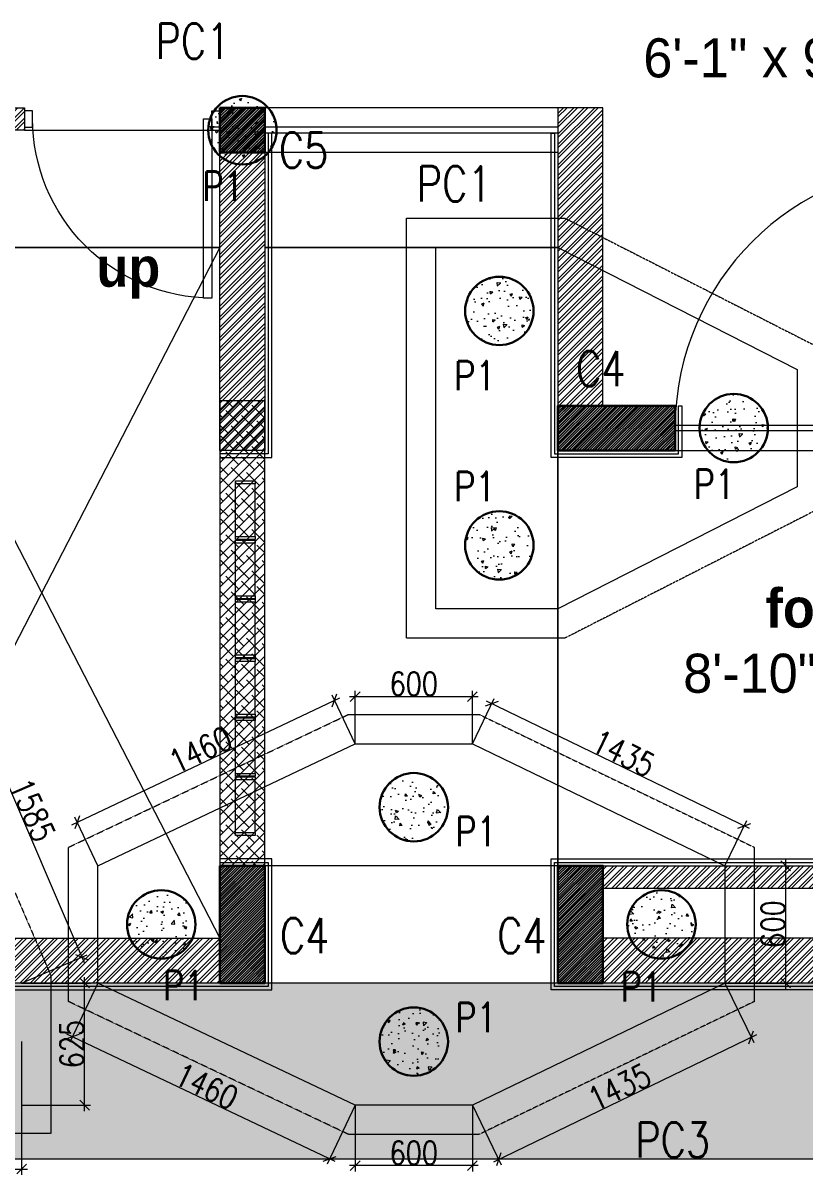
# Model space of a CAD drawing. Header units: metres. Extents: x 5205117 to 5948571, y 646915 to 1143748.
# Drawn here: x 5577326 to 5581328, y 673715 to 679611 of the extents above; entities that cross this region are included whole.
import ezdxf

# ---------------------------------------------------------------- set-up
doc = ezdxf.new("R2010")
doc.units = ezdxf.units.M
doc.header["$MEASUREMENT"] = 0
doc.header["$PDMODE"] = 35
doc.header["$PDSIZE"] = 10
doc.linetypes.add('DASHED', pattern=[0.75, 0.5, -0.25])
doc.linetypes.add('HIDDEN', pattern=[0.375, 0.25, -0.125])
doc.layers.get('0').update_dxf_attribs({"color": 1, "linetype": 'DASHED', "lineweight": 30})
doc.layers.add('A-GF', color=8, linetype='Continuous', lineweight=0, transparency=0.5)
for name, color, linetype, lineweight in [('dim start point', 10, 'Continuous', 0), ('H-Lintel level', 250, 'Continuous', 0), ('S-COLUMN & WALL', 5, 'Continuous', 30), ('S-COLUMN_H', 250, 'Continuous', 0), ('S-FOUND-EXCAVATION', 253, 'HIDDEN', 0), ('S-FOUND-FOOTING', 7, 'Continuous', 15), ('S-PILE', 96, 'Continuous', 30), ('S-TEXT', 7, 'Continuous', 0), ('S-TEXT COL.', 1, 'Continuous', 0), ('S-TEXT PILE', 7, 'Continuous', 0)]:
    doc.layers.add(name, color=color, linetype=linetype, lineweight=lineweight)
doc.styles.add('C-ROOM', font='arial.ttf')
doc.styles.add('CENTURY GOTHIC', font='GOTHIC.TTF')
doc.styles.add('SETU 1', font='romans.shx', dxfattribs={"width": 0.8})
doc.dimstyles.new('A-DIM 100', dxfattribs={"dimscale": 100, "dimtxt": 2.5, "dimasz": 1.5, "dimexe": 1, "dimexo": 1, "dimgap": 0.5, "dimtad": 1, "dimdec": 0, "dimrnd": 5, "dimzin": 3, "dimdsep": 46, "dimtxsty": 'C-ROOM', "dimblk1": 'ARCHTICK', "dimblk2": 'ARCHTICK', "dimsah": 1, "dimcen": 1.5, "dimdle": 1, "dimclrd": 256, "dimclre": 256, "dimclrt": 256, "dimadec": 0, "dimazin": 0, "dimtfac": 0.6, "dimtdec": 0, "dimtofl": 0, "dimtmove": 1, "dimatfit": 3, "dimfxl": 1, "dimtolj": 1, "dimtzin": 0, "dimlwd": -1, "dimlwe": -1, "dimarcsym": 0})
pattern_1 = [(45, (2317928.326714668, 858653.1978286222), (-6.629126073623847, 6.629126073623841), [])]

# ---------------------------------------------------------------- blocks, each defined once
blk = doc.blocks.new('jhdbdjh')
at = {"layer": 'A-GF', "ltscale": 10}
h = blk.add_hatch(dxfattribs=at)
h.set_pattern_fill('GRAVEL', color=256, scale=150)
h.set_pattern_definition([(228.012787504, (50188831.79934958, -9930336.283881264), (-1200.000000000009, -1350), [20.1804, -1997.863207061055]), (184.969740728, (50188818.29934958, -9930351.283881264), (1799.999999999996, 150.0000000000053), [34.6302, -3428.388714184499]), (132.510447078, (50188783.79934958, -9930354.283881264), (1500.000000000018, -1649.99999999998), [24.4182, -2417.404889414955]), (267.273689006, (50188725.29934958, -9930391.783881145), (150.0000000000036, 3000.000000000003), [31.53569999999998, -3122.033706244348]), (292.833654178, (50188723.79934958, -9930423.283881264), (-749.9999999999982, 1800.000000000004), [30.92324999999998, -3061.405969213243]), (357.273689006, (50188735.79934958, -9930451.783881264), (-3000.000000000003, 150.0000000000038), [31.53569999999998, -3122.033706244348]), (37.6942404667, (50188767.29934958, -9930453.283881264), (-1950, -1499.999999999996), [41.70434999999999, -4128.727282337401]), (72.2553283749, (50188800.29934958, -9930427.783881264), (1050.000000000004, 3300), [39.37319999999996, -3897.948224522007]), (121.429565615, (50188812.29934958, -9930390.283881264), (-1200.000000000003, 1949.999999999998), [31.6425, -3132.61096645935]), (175.236358309, (50188795.79934958, -9930363.283881264), (1649.999999999997, -150.0000000000057), [36.12479999999999, -1770.114386818845]), (222.397437798, (50188759.79934958, -9930360.283881264), (-1799.999999999994, -1649.999999999996), [46.71720000000001, -4625.006250719235]), (138.814074834, (50188873.79934958, -9930393.283881264), (-1050.000000000005, 899.9999999999999), [15.94514999999999, -1578.576721910204]), (171.46923439, (50188861.79934958, -9930382.783881264), (1950, -299.9999999999993), [30.33555, -3003.22671242355]), (225, (50188831.79934958, -9930378.283881264), (-1.665334536937735e-14, -149.9999999999899), [21.21315, -190.918884355965]), (203.198590514, (50188821.29934958, -9930360.283881264), (749.9999999999983, 299.9999999999962), [11.4237, -1130.942265879585]), (291.801409486, (50188810.79934958, -9930364.783881264), (-149.9999999999526, 450.0000000000154), [16.15544999999999, -791.6192710701749]), (30.96375653209999, (50188816.79934958, -9930379.783881264), (450.000000000008, 299.9999999999969), [26.23935, -848.403434226795]), (161.565051177, (50188839.29934958, -9930366.283881264), (300.0000000000017, -149.9999999999965), [18.97364999999999, -455.3679990252597]), (16.389540334, (50188723.79934958, -9930364.783881264), (1499.999999999995, 450.0000000000065), [26.57999999999999, -2631.42677200041]), (70.3461759419, (50188749.29934958, -9930357.283881264), (-600.000000000183, -1650.00000000051), [22.29915, -2207.61116209785]), (293.198590514, (50188839.29934958, -9930336.283881264), (-299.9999999999956, 749.9999999999986), [22.84725, -1119.518715879585]), (343.610459666, (50188848.29934862, -9930357.283881264), (-1499.999999999995, 450.0000000000065), [26.57999999999998, -2631.426772000348]), (339.44395478, (50188723.79934958, -9930457.783881264), (-750.0000000000055, 300.0000000000036), [25.63199999999998, -1255.968561797624]), (294.775140569, (50188747.79934958, -9930466.783881264), (-750.0000000000008, 1650), [21.4767, -2126.1964594914]), (66.8014094864, (50188840.79934958, -9930486.283881145), (299.9999999999972, 749.9999999999955), [22.84725, -1119.518715879585]), (17.3540246363, (50188849.79934958, -9930465.283881264), (-1949.999999999996, -599.9999999999944), [25.14465, -2489.313542136]), (69.44395478040002, (50188767.29934958, -9930486.283881145), (-300.000000000001, -749.9999999999932), [12.81599999999999, -1268.784561797624]), (101.309932474, (50188831.79934958, -9930486.283881145), (-149.9999999999945, 600.0000000000018), [7.6485, -757.20442703892]), (165.963756532, (50188830.29934958, -9930478.783881264), (449.9999999999938, -150.0000000000002), [30.92325, -587.542593842655]), (186.009005957, (50188800.29934958, -9930471.283881264), (1500.000000000007, 149.9999999999975), [28.6575, -2837.08847618142]), (303.690067526, (50188816.79934958, -9930393.283881264), (-149.9999999999981, 299.9999999999979), [21.63329999999998, -519.1993913195996]), (353.157226587, (50188828.79934958, -9930411.283881264), (2550.000000000002, -300.0000000000079), [37.7691, -3739.134393604245]), (60.9453959009, (50188866.29934958, -9930415.783881264), (-599.9999999999964, -1049.999999999997), [15.4434, -1528.90112114805]), (90, (50188873.79934958, -9930402.283881264), (-150, 150), [9, -141]), (120.256437164, (50188797.29934862, -9930466.783881264), (600.0000000000014, -1050.000000000001), [20.8386, -2063.02799841747]), (48.01278750420001, (50188786.79934958, -9930448.783881264), (1200, 1349.999999999996), [40.3608, -1977.682807061055]), (0, (50188813.79934862, -9930418.783881145), (150, 150), [39, -111]), (325.3048464690001, (50188852.79934958, -9930418.783881145), (1500.000000000021, -1049.999999999974), [23.71709999999998, -2347.991145126298]), (254.054604099, (50188872.29934958, -9930432.283881145), (-150.0000000000057, -600.0000000000007), [21.8403, -1070.176183392075]), (207.645975364, (50188866.29934958, -9930453.283881264), (-2849.999999999993, -1500.000000000007), [35.55975000000001, -3520.42112733891]), (175.42607874, (50188834.79934958, -9930469.783881264), (-1949.999999999993, 150.0000000000002), [37.61985, -3724.361011195335])])
h.paths.add_polyline_path([(5595513.778450754, 674697.8260537821), (5583373.789110925, 674697.8260537821), (5582773.789110925, 674697.8260537821), (5580063.789110925, 674697.8260537821), (5578563.789110925, 674697.8260537821), (5576278.789110925, 674697.8260537821), (5567278.789110925, 674697.8260537821), (5565998.789110925, 674697.8260537821), (5562473.789110925, 674697.8260537821), (5560543.789111879, 674697.8260537821), (5560543.789111879, 674812.8260537821), (5559543.789111879, 674812.8260537821), (5559543.789111879, 674697.8260537821), (5558943.789110925, 674697.8260537821), (5556848.789110925, 674697.8260537821), (5556478.789110925, 674697.8260537821), (5556478.789110925, 673797.8260524708), (5595253.236028459, 673797.8260524708, 0.04922558443214766)])
blk.add_lwpolyline([(5556478.789110925, 674698.6243248421), (5556478.789110925, 673797.8260524708), (5595253.236028459, 673797.8260524708)], dxfattribs=at)
at = {"layer": 'A-GF', "ltscale": 10, "char_height": 200, "width": 5030.203356218762, "attachment_point": 5, "style": 'CENTURY GOTHIC'}
for s, insert in [('{\\fCentury Gothic|b1|i0|c0|p34;vestibule \\P}6\'-1" x 9\'-10"{\\fCentury Gothic|b1|i0|c0|p34; }', (5581248.931639459, 679598.2052400548)), ('{\\fCentury Gothic|b1|i0|c0|p34;up}', (5577865.552384164, 678331.3546649653)), ('{\\fCentury Gothic|b1|i0|c0|p34;foyer \\P}8\'-10" x 7\'-0"', (5581452.863488939, 676448.6873047787))]:
    blk.add_mtext(s, dxfattribs=dict(at, insert=insert))
blk = doc.blocks.new('A$C0CD20493')
at = {"layer": 'H-Lintel level', "ltscale": 5}
h = blk.add_hatch(dxfattribs=at)
h.set_pattern_fill('ANSI38', color=256, scale=300)
h.set_pattern_definition([(45, (-630302.8436749331, -260962.5935521825), (-26.51650429449553, 26.51650429449553), []), (135, (-630302.8436749331, -260962.5935521825), (-79.54951288348659, 26.51650429449554), [93.75, -56.25])])
h.paths.add_polyline_path([(-6180.000000000466, 3005.000001255947), (-6410.000000000349, 3005.000001255947), (-6410.000000000058, 625.000001256296), (-6180.000000000175, 625.000001256296)])
blk.add_lwpolyline([(-6180.000000000466, 3005.000001255947), (-6410.000000000349, 3005.000001255947), (-6410.000000000058, 625.000001256296), (-6180.000000000175, 625.000001256296)], close=True, dxfattribs=at)
blk = doc.blocks.new('GDFHT')
at = {"layer": 'A-GF', "ltscale": 5}
h = blk.add_hatch(dxfattribs=at)
h.set_pattern_fill('ANSI32', color=256, scale=100)
h.set_pattern_definition([(45, (2320835.068037652, 508085.1930106306), (-26.51650429449554, 26.51650429449554), []), (45, (2320852.745707152, 508085.1930106306), (-26.51650429449554, 26.51650429449554), [])])
h.paths.add_polyline_path([(2616193.506646551, 707362.9062811908), (2616193.506646551, 707477.906281191), (2612618.506646547, 707477.906281191), (2612618.506646547, 707962.9062811898), (2611163.506646551, 707962.9062811908), (2611163.506646551, 707362.9062811902), (2612388.506646547, 707362.90628119), (2612388.506646546, 705977.9062811899), (2606393.506646547, 705977.9062811899), (2606393.506646547, 701382.906281191), (2606993.506646547, 701382.906281191), (2606993.506646547, 702212.9062811909), (2606623.506646547, 702212.9062811909), (2606623.506646547, 704247.90628119), (2608773.506646547, 704247.90628119), (2608773.506646547, 704947.9062811893), (2608658.506646547, 704947.9062811893), (2608658.506646547, 704362.90628119), (2606623.506646547, 704362.90628119), (2606623.506646547, 705747.9062811899), (2613548.506646547, 705747.9062811891), (2613548.506646547, 705862.90628119), (2612618.506646547, 705862.90628119), (2612618.506646547, 707362.9062811901), (2614878.506646551, 707362.9062811907), (2614878.506646551, 705862.9062811907), (2614448.506646547, 705862.90628119), (2614448.506646547, 705747.90628119), (2616193.506646551, 705747.9062811907), (2616193.506646551, 705862.9062811907), (2614993.506646551, 705862.9062811907), (2614993.506646551, 707362.9062811907), (2616193.506646551, 707362.9062811907)])
h.paths.add_polyline_path([(2606623.506646547, 701497.906281191), (2606878.506646547, 701497.906281191), (2606878.506646547, 701982.9062811909), (2606623.506646547, 701982.9062811909)], flags=16)
h.paths.add_polyline_path([(2632918.506646551, 705862.9062811908), (2632918.506646551, 704107.9062811905), (2632318.506646551, 704107.9062811905), (2632318.506646551, 704337.9062811905), (2632688.506646551, 704337.9062811905), (2632688.506646551, 705632.9062811908), (2632318.506646551, 705632.9062811908), (2632318.506646551, 705862.9062811908), (2632917.246974783, 705862.9062811908)])
h.paths.add_polyline_path([(2628478.506646551, 707362.9062811908), (2634738.506646551, 707362.9062811908), (2634738.506646551, 707962.9062811908), (2633283.506646555, 707962.9062811908), (2633283.506646555, 707592.9062811907), (2628478.506646551, 707592.9062811908)], flags=17)
h.paths.add_polyline_path([(2634508.506646551, 707847.9062811908), (2633513.506646555, 707847.9062811908), (2633513.506646555, 707592.9062811907), (2634508.506646551, 707592.9062811907)], flags=16)
h.paths.add_polyline_path([(2617193.506646551, 702212.9062811909), (2616143.506646551, 702212.9062811919), (2616143.506646551, 701382.9062811917), (2617423.506646551, 701382.9062811909), (2617423.506646551, 705862.9062811908), (2617193.506646551, 705862.9062811908)])
h.paths.add_polyline_path([(2617193.506646551, 701982.9062811909), (2616258.506646551, 701982.9062811919), (2616258.506646551, 701497.9062811917), (2617193.506646551, 701497.9062811909)], flags=16)
h.paths.add_polyline_path([(2615303.506646547, 713182.9062811914), (2615303.506646547, 712607.9062811907), (2615418.506646547, 712607.9062811907), (2615418.506646547, 713182.9062811914), (2617193.506646551, 713182.9062811914), (2617193.506646551, 711357.9062811907), (2616418.506646551, 711357.9062811907), (2616418.506646551, 711242.9062811907), (2617193.506646551, 711242.9062811907), (2617193.506646551, 707362.9062811907), (2617423.506646551, 707362.9062811907), (2617423.506646551, 713412.9062811914), (2611163.506646551, 713412.9062811914), (2611163.506646551, 711242.9062811907), (2615418.506646551, 711242.9062811907), (2615418.506646551, 711757.9062811916), (2615303.506646551, 711757.9062811916), (2615303.506646551, 711357.9062811907), (2611393.506646551, 711357.9062811906), (2611393.506646551, 713182.9062811914), (2612388.506646547, 713182.9062811914), (2612388.506646547, 712607.9062811907), (2612618.506646547, 712607.9062811907), (2612618.506646547, 713182.9062811914)])
h.paths.add_polyline_path([(2611393.506646551, 707592.9062811912), (2611393.506646551, 707847.9062811905), (2612388.506646547, 707847.9062811898), (2612388.506646547, 707592.906281191)], flags=16)
h.paths.add_polyline_path([(2630208.506646551, 701382.9062811907), (2630208.506646551, 701982.9062811907), (2632918.506646551, 701982.9062811909), (2632918.506646551, 701382.9062811908)])
h.paths.add_polyline_path([(2632688.506646551, 701612.9062811909), (2630438.506646551, 701612.9062811907), (2630438.506646551, 701867.9062811907), (2632688.506646551, 701867.9062811907)], flags=16)
h.paths.add_polyline_path([(2626423.506646551, 701382.9062811907), (2626423.506646551, 705862.9062811907), (2627478.506646551, 705862.9062811907), (2627478.506646551, 705747.9062811907), (2626653.506646551, 705747.9062811907), (2626653.506646551, 701612.9062811907), (2628478.506646551, 701612.9062811907), (2628478.506646551, 701982.9062811907), (2628708.506646551, 701982.9062811907), (2628708.506646551, 701382.9062811907)])
h.paths.add_polyline_path([(2612618.506646547, 701382.906281191), (2610688.506646547, 701382.9062811912), (2610688.506646547, 702212.9062811912), (2610803.506646547, 702212.9062811912), (2610803.506646547, 701497.9062811909), (2612388.506646547, 701497.9062811909), (2612388.506646547, 704847.90628119), (2612618.506646546, 704847.90628119)], flags=16)
h.paths.add_polyline_path([(2630438.506646551, 705862.9062811906), (2630208.506646551, 705862.9062811906), (2630208.506646551, 704107.9062811905), (2630808.506646551, 704107.9062811905), (2630808.506646551, 704337.9062811905), (2630438.506646551, 704337.9062811905)])
h.paths.add_polyline_path([(2626423.506646551, 713412.9062811914), (2626423.506646551, 707362.9062811908), (2627253.506646551, 707362.9062811908), (2627253.506646551, 707592.9062811908), (2626653.506646551, 707592.9062811908), (2626653.506646551, 708592.9062811908), (2627253.506646551, 708592.9062811908), (2627253.506646551, 708707.9062811908), (2626653.506646551, 708707.9062811908), (2626653.506646551, 710532.9062811908), (2627253.506646551, 710532.9062811908), (2627253.506646551, 710762.9062811908), (2626653.506646551, 710762.9062811907), (2626653.506646551, 713182.9062811914), (2628478.506646551, 713182.9062811915), (2628478.506646551, 710762.9062811907), (2628153.506646551, 710762.9062811908), (2628153.506646551, 710532.9062811908), (2628478.506646551, 710532.9062811908), (2628478.506646551, 708707.9062811908), (2628153.506646551, 708707.9062811908), (2628153.506646551, 708592.9062811908), (2628708.506646551, 708592.9062811908), (2628708.506646551, 711242.9062811907), (2629483.506646551, 711242.9062811907), (2629483.506646551, 711357.9062811908), (2628708.506646551, 711357.9062811908), (2628708.506646551, 713182.9062811915), (2630483.506646555, 713182.9062811915), (2630483.506646555, 712607.9062811907), (2630598.506646555, 712607.9062811907), (2630598.506646555, 713182.9062811915), (2633283.506646555, 713182.9062811915), (2633283.506646555, 712607.9062811907), (2633513.506646556, 712607.9062811907), (2633513.506646556, 713182.9062811915), (2634508.506646551, 713182.9062811914), (2634508.506646551, 711357.9062811907), (2630598.506646555, 711357.9062811907), (2630598.506646555, 711757.9062811916), (2630483.506646551, 711757.9062811916), (2630483.506646551, 711242.9062811907), (2634738.506646551, 711242.9062811907), (2634738.506646551, 713412.9062811914)])
h.paths.add_polyline_path([(2628478.506646551, 705862.9062811907), (2628708.506646551, 705862.9062811907), (2628708.506646551, 704107.9062811905), (2628478.506646551, 704107.9062811905)], flags=17)
h = blk.add_hatch(dxfattribs=at)
h.set_pattern_fill('ANSI31', color=256, scale=74.99999999999955, angle=2.544443745170813e-14)
h.set_pattern_definition([(45, (2316198.326714668, 860178.1978286222), (-6.629126073623847, 6.629126073623841), [])])
h.paths.add_polyline_path([(2628478.506646551, 705862.9062811907), (2628478.506646551, 705632.9062811907), (2628708.506646551, 705632.9062811907), (2628708.506646551, 705862.9062811907)])
h = blk.add_hatch(dxfattribs=at)
h.set_pattern_fill('ANSI31', color=256, scale=74.99999999999955, angle=2.544443745170813e-14)
h.set_pattern_definition(pattern_1)
h.paths.add_polyline_path([(2630208.506646551, 704337.9062811907), (2630208.506646551, 704107.9062811907), (2630808.506646551, 704107.9062811907), (2630808.506646551, 704337.9062811907)])
h = blk.add_hatch(dxfattribs=at)
h.set_pattern_fill('ANSI31', color=256, scale=74.99999999999955, angle=2.544443745170813e-14)
h.set_pattern_definition([(45, (2317953.326714668, 858653.1978286222), (-6.629126073623847, 6.629126073623841), [])])
h.paths.add_polyline_path([(2628478.506646551, 701382.9062811909), (2628708.506646551, 701382.9062811909), (2628708.506646551, 701982.9062811909), (2628478.506646551, 701982.9062811909)])
h = blk.add_hatch(dxfattribs=at)
h.set_pattern_fill('ANSI31', color=256, scale=74.99999999999955, angle=2.544443745170813e-14)
h.set_pattern_definition(pattern_1)
h.paths.add_polyline_path([(2630208.506646551, 701382.906281191), (2630438.506646551, 701382.906281191), (2630438.506646551, 701982.9062811909), (2630208.506646551, 701982.9062811909)])
for p, q in [((2627478.506646551, 705847.0729478574), (2627478.506646551, 705763.7396145241)), ((2627520.173313218, 705847.0729478574), (2627478.506646551, 705847.0729478574)), ((2627520.173313218, 705763.7396145241), (2627520.173313218, 705847.0729478574)), ((2628436.839979884, 705763.7396145241), (2628436.839979884, 705847.0729478574)), ((2628436.839979884, 705847.0729478574), (2628478.506646551, 705847.0729478574)), ((2628478.506646551, 705847.0729478574), (2628478.506646551, 705763.7396145241)), ((2630208.506646551, 705862.9062811906), (2628708.506646551, 705862.9062811906)), ((2628395.173313218, 704888.7396145241), (2628395.173313218, 705805.4062811908)), ((2628395.173313218, 705805.4062811908), (2628436.839979884, 705805.4062811908)), ((2628436.839979884, 705805.4062811908), (2628436.839979884, 704888.7396145241)), ((2627478.506646551, 705763.7396145241), (2627520.173313218, 705763.7396145241)), ((2627478.506646551, 705747.9062811907), (2628478.506646551, 705747.9062811907)), ((2628478.506646551, 705763.7396145241), (2628436.839979884, 705763.7396145241)), ((2630208.506646551, 705762.9062811905), (2628708.506646551, 705762.9062811905)), ((2630208.506646551, 705732.9062811903), (2628708.506646551, 705732.9062811903)), ((2630208.506646551, 705632.9062811906), (2628708.506646551, 705632.9062811906)), ((2626653.506646551, 705147.9062811907), (2628478.506646551, 705147.9062811906)), ((2628478.506646551, 705147.9062811906), (2626653.506646551, 705147.9062811906)), ((2628478.506646551, 705147.9062811907), (2626653.506646551, 701612.9062811908)), ((2626653.506646551, 705147.9062811907), (2628478.506646551, 701612.9062811908)), ((2628708.506646551, 705147.9062811906), (2630208.506646551, 705147.9062811909)), ((2630208.506646551, 705147.9062811907), (2628708.506646551, 705147.9062811907)), ((2628436.839979884, 704888.7396145241), (2628395.173313218, 704888.7396145241)), ((2630208.506646551, 704107.9062811905), (2630208.506646551, 701982.9062811907)), ((2630208.506646551, 701982.9062811907), (2630208.506646551, 704107.9062811905)), ((2630808.506646551, 704107.9062811907), (2632318.506646551, 704107.9062811907)), ((2628558.506646551, 703667.9062811907), (2628558.506646551, 703937.9062811907)), ((2628658.506646551, 703667.9062811907), (2628658.506646551, 703937.9062811907)), ((2628558.506646551, 703364.9062811907), (2628558.506646551, 703634.9062811907)), ((2628658.506646551, 703364.9062811907), (2628658.506646551, 703634.9062811907)), ((2628558.506646551, 703061.9062811907), (2628558.506646551, 703331.9062811907)), ((2628658.506646551, 703061.9062811907), (2628658.506646551, 703331.9062811907)), ((2628558.506646551, 702758.9062811907), (2628558.506646551, 703028.9062811907)), ((2628658.506646551, 702758.9062811907), (2628658.506646551, 703028.9062811907)), ((2628558.506646551, 702455.9062811907), (2628558.506646551, 702725.9062811907)), ((2628658.506646551, 702455.9062811907), (2628658.506646551, 702725.9062811907)), ((2628558.506646551, 702152.9062811907), (2628558.506646551, 702422.9062811907)), ((2628658.506646551, 702152.9062811907), (2628658.506646551, 702422.9062811907)), ((2630208.506646551, 701982.9062811906), (2628708.506646551, 701982.9062811906)), ((2630208.506646551, 701382.9062811907), (2628708.506646551, 701382.9062811907))]:
    blk.add_line(p, q, dxfattribs=at)
for points in [[(2626423.506646551, 701382.9062811907), (2626423.506646551, 705862.9062811907), (2627478.506646551, 705862.9062811907), (2627478.506646551, 705747.9062811907), (2626653.506646551, 705747.9062811907), (2626653.506646551, 701612.9062811907), (2628478.506646551, 701612.9062811907), (2628478.506646551, 701982.9062811907), (2628708.506646551, 701982.9062811907), (2628708.506646551, 701382.9062811907)], [(2628478.506646551, 705862.9062811907), (2628708.506646551, 705862.9062811907), (2628708.506646551, 704107.9062811905), (2628478.506646551, 704107.9062811905)], [(2630438.506646551, 705862.9062811906), (2630208.506646551, 705862.9062811906), (2630208.506646551, 704107.9062811905), (2630808.506646551, 704107.9062811905), (2630808.506646551, 704337.9062811905), (2630438.506646551, 704337.9062811905)], [(2630808.506646551, 704237.4534873562), (2632318.506646551, 704237.4534873562), (2632318.506646551, 704208.3590750248), (2630808.506646551, 704208.3590750248)], [(2630173.506646551, 702017.9062811906), (2632953.506646551, 702017.9062811906), (2632953.506646551, 701347.9062811908), (2630173.506646551, 701347.9062811908)], [(2630191.506646551, 701999.9062811906), (2632935.506646551, 701999.9062811906), (2632935.506646551, 701365.9062811908), (2630191.506646551, 701365.9062811908)], [(2630208.506646551, 701382.9062811907), (2630208.506646551, 701982.9062811907), (2632918.506646551, 701982.9062811909), (2632918.506646551, 701382.9062811908)], [(2632688.506646551, 701612.9062811909), (2630438.506646551, 701612.9062811907), (2630438.506646551, 701867.9062811907), (2632688.506646551, 701867.9062811907)]]:
    blk.add_lwpolyline(points, close=True, dxfattribs=at)
at = {"layer": 'A-GF', "ltscale": 5, "flags": 128}
for points in [[(2628478.506646551, 705862.9062811907), (2628478.506646551, 705632.9062811907), (2628708.506646551, 705632.9062811907), (2628708.506646551, 705862.9062811907)], [(2628478.506646551, 704072.9062811905), (2628743.506646551, 704072.9062811905), (2628743.506646551, 705732.9062811903), (2628725.506646551, 705732.9062811903), (2628725.506646551, 704090.9062811905), (2628478.506646551, 704090.9062811905)], [(2630843.506646551, 704072.9062811905), (2630173.506646551, 704072.9062811905), (2630173.506646551, 705732.9062811903), (2630191.506646551, 705732.9062811903), (2630191.506646551, 704090.9062811905), (2630825.506646551, 704090.9062811905), (2630825.506646551, 704337.9062811906), (2630843.506646551, 704337.9062811906)], [(2630208.506646551, 704337.9062811907), (2630208.506646551, 704107.9062811907), (2630808.506646551, 704107.9062811907), (2630808.506646551, 704337.9062811907)], [(2628558.506646551, 703937.9062811907), (2628558.506646551, 703952.9062811907), (2628658.506646551, 703952.9062811907), (2628658.506646551, 703937.9062811907)], [(2628658.506646551, 703667.9062811907), (2628658.506646551, 703652.9062811907), (2628558.506646551, 703652.9062811907), (2628558.506646551, 703667.9062811907)], [(2628558.506646551, 703634.9062811907), (2628558.506646551, 703649.9062811907), (2628658.506646551, 703649.9062811907), (2628658.506646551, 703634.9062811907)], [(2628658.506646551, 703364.9062811907), (2628658.506646551, 703349.9062811907), (2628558.506646551, 703349.9062811907), (2628558.506646551, 703364.9062811907)], [(2628558.506646551, 703331.9062811907), (2628558.506646551, 703346.9062811907), (2628658.506646551, 703346.9062811907), (2628658.506646551, 703331.9062811907)], [(2628658.506646551, 703061.9062811907), (2628658.506646551, 703046.9062811907), (2628558.506646551, 703046.9062811907), (2628558.506646551, 703061.9062811907)], [(2628558.506646551, 703028.9062811907), (2628558.506646551, 703043.9062811907), (2628658.506646551, 703043.9062811907), (2628658.506646551, 703028.9062811907)], [(2628658.506646551, 702758.9062811907), (2628658.506646551, 702743.9062811907), (2628558.506646551, 702743.9062811907), (2628558.506646551, 702758.9062811907)], [(2628558.506646551, 702725.9062811907), (2628558.506646551, 702740.9062811907), (2628658.506646551, 702740.9062811907), (2628658.506646551, 702725.9062811907)], [(2628658.506646551, 702455.9062811907), (2628658.506646551, 702440.9062811907), (2628558.506646551, 702440.9062811907), (2628558.506646551, 702455.9062811907)], [(2628558.506646551, 702422.9062811907), (2628558.506646551, 702437.9062811907), (2628658.506646551, 702437.9062811907), (2628658.506646551, 702422.9062811907)], [(2628658.506646551, 702152.9062811907), (2628658.506646551, 702137.9062811907), (2628558.506646551, 702137.9062811907), (2628558.506646551, 702152.9062811907)], [(2628478.506646551, 701999.9062811908), (2628725.506646551, 701999.9062811908), (2628725.506646551, 701365.9062799345), (2626406.506646551, 701365.9062799345), (2626406.506646551, 702082.9062811907), (2626388.506646551, 702082.9062811907), (2626388.506646551, 701347.9062799345), (2628743.506646551, 701347.9062799345), (2628743.506646551, 702017.9062811908), (2628478.506646551, 702017.9062811908)], [(2628478.506646551, 701382.9062811909), (2628708.506646551, 701382.9062811909), (2628708.506646551, 701982.9062811909), (2628478.506646551, 701982.9062811909)], [(2630208.506646551, 701382.906281191), (2630438.506646551, 701382.906281191), (2630438.506646551, 701982.9062811909), (2630208.506646551, 701982.9062811909)]]:
    blk.add_lwpolyline(points, close=True, dxfattribs=at)
at = {"layer": 'A-GF', "ltscale": 5}
blk.add_arc((2632159.942099345, 704222.9062811905), 1351.513745499811, 90.6167230025868, 179.3832769974135, dxfattribs=at)
at = {"layer": 'A-GF', "ltscale": 5, "extrusion": (0, 0, -0.9999999999999998)}
blk.add_ellipse((2628436.839979884, 705805.4062811908), major_axis=(648.1812160876726, 648.1812160876726), ratio=0.9999999999999667, start_param=2.356194490192328, end_param=3.926990816987258, dxfattribs=at)
at = {"layer": 'A-GF', "ltscale": 5}
blk.add_blockref('A$C0CD20493', (2634888.506646551, 701357.9062799345), dxfattribs=at)
blk = doc.blocks.new('P2')
at = {"layer": 'S-PILE', "lineweight": 0}
h = blk.add_hatch(dxfattribs=at)
h.set_pattern_fill('AR-CONC', color=256, scale=20)
h.set_pattern_definition([(49.99999999999999, (0, 0), (143.4520365201507, -12.55042699651902), [15, -165]), (355, (0, 0), (-27.7502667226, 150.4384267400024), [12, -132]), (100.45144446, (11.9543362, -1.0458688), (115.7017693454224, 137.8879981937259), [12.7480384, -140.2284224]), (46.18420000000001, (0, 40), (213.4482661343145, -33.10385615861531), [22.5, -247.5]), (96.63563549, (17.787349, 37.2413386), (186.9323891348457, 194.8237201549101), [19.1220684, -210.342752]), (351.1841639899999, (0, 40), (186.9323890109546, 194.823720053998), [18, -198.0000002]), (21, (20, 30), (119.3814104236923, -80.52377813306776), [15, -165]), (326.0000000000001, (20, 30), (48.66306638431634, 145.0300090093706), [12, -132]), (71.45144474, (29.9484508, 23.2896852), (168.0444753459942, 64.50623056127077), [12.748038, -140.2284224]), (37.50000000000001, (0, 0), (2.431971063458134, 66.5787707662623), [0, -130.4, 0, -134, 0, -132.5]), (7.499999999999999, (0, 0), (52.61390748842972, 78.88234237647205), [0, -76.39999999999999, 0, -127.4, 0, -50.5]), (327.5, (-44.6, 0), (106.7644872344818, -4.510974346875951), [0, -50, 0, -156, 0, -207]), (317.5, (-64.6, 0), (116.6372338684772, 20.02099646646354), [0, -65, 0, -103.6, 0, -147])])
edge = h.paths.add_edge_path()
edge.add_arc((0, 0), 175, 0, 360)
at = {"layer": 'S-PILE'}
blk.add_circle((0, 0), 175, dxfattribs=at)
blk = doc.blocks.new('_Oblique')
at = {"color": 0, "linetype": 'ByBlock', "lineweight": -2}
blk.add_line((-0.5, -0.5), (0.5, 0.5), dxfattribs=at)
blk = doc.blocks.new('*D1068')
at = {"layer": 'Defpoints', "color": 0, "transparency": 16777216}
for p in [(5576693.789110923, 676152.8260690472), (5577627.668692054, 674830.3574852718), (5577318.78912422, 674697.6896907708)]:
    blk.add_point(p, dxfattribs=at)
at = {"layer": 'S-TEXT', "color": 9, "transparency": 16777216}
for p, q in [((5576693.789110923, 676152.8260690472), (5577030.233623519, 676297.3333660848)), ((5577318.78912422, 674697.6896907708), (5577655.233636815, 674842.1969878089))]:
    blk.add_line(p, q, dxfattribs=at)
at = {"layer": 'S-TEXT', "transparency": 16777216}
blk.add_line((5576990.829176221, 676313.0588083086), (5577639.508194591, 674802.7925405107), dxfattribs=at)
at = {"layer": 'S-TEXT', "transparency": 16777216, "xscale": 50, "yscale": 50, "zscale": 50}
for p, rotation in [((5577002.668678758, 676285.4938635477), 113.2441525215845), ((5577627.668692054, 674830.3574852718), 293.2441525215845)]:
    blk.add_blockref('_Oblique', p, dxfattribs=dict(at, rotation=rotation))
at = {"layer": 'S-TEXT', "color": 0, "lineweight": 0, "transparency": 16777216, "insert": (5577374.892732387, 675583.5779299065), "char_height": 120, "attachment_point": 5, "rotation": 293.2441525215845, "style": 'SETU 1'}
blk.add_mtext('\\A1;1585', dxfattribs=at)
blk = doc.blocks.new('*D1072')
at = {"layer": 'Defpoints', "color": 0, "transparency": 16777216}
for p in [(5577318.789124222, 674697.6896907713), (5577641.235579498, 674697.6896907713), (5577318.789124222, 674072.6896424762)]:
    blk.add_point(p, dxfattribs=at)
at = {"layer": 'S-TEXT', "transparency": 16777216}
blk.add_line((5577641.235579498, 674042.6896424762), (5577641.235579498, 674727.6896907713), dxfattribs=at)
at = {"layer": 'S-TEXT', "color": 9, "transparency": 16777216}
for p, q in [((5577318.789124222, 674697.6896907713), (5577671.235579498, 674697.6896907713)), ((5577318.789124222, 674072.6896424762), (5577671.235579498, 674072.6896424762))]:
    blk.add_line(p, q, dxfattribs=at)
at = {"layer": 'S-TEXT', "transparency": 16777216, "xscale": 50, "yscale": 50, "zscale": 50}
for p, rotation in [((5577641.235579498, 674697.6896907713), 90), ((5577641.235579498, 674072.6896424762), 270)]:
    blk.add_blockref('_Oblique', p, dxfattribs=dict(at, rotation=rotation))
at = {"layer": 'S-TEXT', "color": 0, "lineweight": 0, "transparency": 16777216, "insert": (5577576.235579497, 674385.189666622), "char_height": 120, "attachment_point": 5, "rotation": 90, "style": 'SETU 1'}
blk.add_mtext('\\A1;625', dxfattribs=at)
blk = doc.blocks.new('*D1044')
at = {"layer": 'Defpoints', "color": 0, "transparency": 16777216}
for p in [(5576993.789105777, 674397.8260690472), (5577318.789097628, 674397.8260690472), (5577318.789097628, 673745.4865059899)]:
    blk.add_point(p, dxfattribs=at)
at = {"layer": 'S-TEXT', "color": 9, "transparency": 16777216}
for p, q in [((5576993.789105777, 674397.8260690472), (5576993.789105777, 673715.4865059899)), ((5577318.789097628, 674397.8260690472), (5577318.789097628, 673715.4865059899))]:
    blk.add_line(p, q, dxfattribs=at)
at = {"layer": 'S-TEXT', "transparency": 16777216}
blk.add_line((5576963.789105777, 673745.4865059899), (5577348.789097628, 673745.4865059899), dxfattribs=at)
at = {"layer": 'S-TEXT', "transparency": 16777216, "xscale": 50, "yscale": 50, "zscale": 50, "rotation": 180}
blk.add_blockref('_Oblique', (5576993.789105777, 673745.4865059899), dxfattribs=at)
at = {"layer": 'S-TEXT', "transparency": 16777216, "xscale": 50, "yscale": 50, "zscale": 50}
blk.add_blockref('_Oblique', (5577318.789097628, 673745.4865059899), dxfattribs=at)
at = {"layer": 'S-TEXT', "color": 0, "lineweight": 0, "transparency": 16777216, "insert": (5577156.289101702, 673810.4865059899), "char_height": 120, "attachment_point": 5, "style": 'SETU 1'}
blk.add_mtext('\\A1;325', dxfattribs=at)
blk = doc.blocks.new('*D1077')
at = {"layer": 'Defpoints', "color": 0, "transparency": 16777216}
for p in [(5579626.289110925, 676163.9390837015), (5579026.289110925, 675922.8260537821), (5579626.289110925, 675922.8260537821)]:
    blk.add_point(p, dxfattribs=at)
at = {"layer": 'S-TEXT', "color": 9, "transparency": 16777216}
for p, q in [((5579026.289110925, 675922.8260537821), (5579026.289110925, 676193.9390837015)), ((5579626.289110925, 675922.8260537821), (5579626.289110925, 676193.9390837015))]:
    blk.add_line(p, q, dxfattribs=at)
at = {"layer": 'S-TEXT', "transparency": 16777216}
blk.add_line((5578996.289110925, 676163.9390837015), (5579656.289110925, 676163.9390837015), dxfattribs=at)
at = {"layer": 'S-TEXT', "transparency": 16777216, "xscale": 50, "yscale": 50, "zscale": 50, "rotation": 180}
blk.add_blockref('_Oblique', (5579026.289110925, 676163.9390837015), dxfattribs=at)
at = {"layer": 'S-TEXT', "transparency": 16777216, "xscale": 50, "yscale": 50, "zscale": 50}
blk.add_blockref('_Oblique', (5579626.289110925, 676163.9390837015), dxfattribs=at)
at = {"layer": 'S-TEXT', "color": 0, "lineweight": 0, "transparency": 16777216, "insert": (5579326.289110925, 676228.9390837015), "char_height": 120, "attachment_point": 5, "style": 'SETU 1'}
blk.add_mtext('\\A1;600', dxfattribs=at)
blk = doc.blocks.new('*D1078')
at = {"layer": 'Defpoints', "color": 0, "transparency": 16777216}
for p in [(5580918.789110927, 675297.8260537822), (5581229.663671991, 675297.8260537822), (5580918.789110927, 674697.8260537822)]:
    blk.add_point(p, dxfattribs=at)
at = {"layer": 'S-TEXT', "color": 9, "transparency": 16777216}
for p, q in [((5580918.789110927, 675297.8260537822), (5581259.663671991, 675297.8260537822)), ((5580918.789110927, 674697.8260537822), (5581259.663671991, 674697.8260537822))]:
    blk.add_line(p, q, dxfattribs=at)
at = {"layer": 'S-TEXT', "transparency": 16777216}
blk.add_line((5581229.663671991, 674667.8260537822), (5581229.663671991, 675327.8260537822), dxfattribs=at)
at = {"layer": 'S-TEXT', "transparency": 16777216, "xscale": 50, "yscale": 50, "zscale": 50}
for p, rotation in [((5581229.663671991, 675297.8260537822), 90), ((5581229.663671991, 674697.8260537822), 270)]:
    blk.add_blockref('_Oblique', p, dxfattribs=dict(at, rotation=rotation))
at = {"layer": 'S-TEXT', "color": 0, "lineweight": 0, "transparency": 16777216, "insert": (5581164.66367199, 674997.8260537805), "char_height": 120, "attachment_point": 5, "rotation": 90, "style": 'SETU 1'}
blk.add_mtext('\\A1;600', dxfattribs=at)
blk = doc.blocks.new('*D1079')
at = {"layer": 'Defpoints', "color": 0, "transparency": 16777216}
for p in [(5579026.289110925, 674072.8260537821), (5579626.289110925, 674072.8260537821), (5579026.289110925, 673763.395387257)]:
    blk.add_point(p, dxfattribs=at)
at = {"layer": 'S-TEXT', "color": 9, "transparency": 16777216}
for p, q in [((5579026.289110925, 674072.8260537821), (5579026.289110925, 673733.395387257)), ((5579626.289110925, 674072.8260537821), (5579626.289110925, 673733.395387257))]:
    blk.add_line(p, q, dxfattribs=at)
at = {"layer": 'S-TEXT', "transparency": 16777216}
blk.add_line((5579656.289110925, 673763.395387257), (5578996.289110925, 673763.395387257), dxfattribs=at)
at = {"layer": 'S-TEXT', "transparency": 16777216, "xscale": 50, "yscale": 50, "zscale": 50, "rotation": 180}
blk.add_blockref('_Oblique', (5579026.289110925, 673763.395387257), dxfattribs=at)
at = {"layer": 'S-TEXT', "transparency": 16777216, "xscale": 50, "yscale": 50, "zscale": 50}
blk.add_blockref('_Oblique', (5579626.289110925, 673763.395387257), dxfattribs=at)
at = {"layer": 'S-TEXT', "color": 0, "lineweight": 0, "transparency": 16777216, "insert": (5579326.289110925, 673828.395387257), "char_height": 120, "attachment_point": 5, "style": 'SETU 1'}
blk.add_mtext('\\A1;600', dxfattribs=at)
blk = doc.blocks.new('*D1080')
at = {"layer": 'Defpoints', "color": 0, "transparency": 16777216}
for p in [(5580918.789110925, 674697.8260537821), (5579626.289110925, 674072.8260537824), (5579760.742321407, 673794.7768145034)]:
    blk.add_point(p, dxfattribs=at)
at = {"layer": 'S-TEXT', "color": 9, "transparency": 16777216}
for p, q in [((5580918.789110925, 674697.8260537821), (5581066.302321514, 674392.7687342826)), ((5579626.289110925, 674072.8260537824), (5579773.802321514, 673767.7687342826))]:
    blk.add_line(p, q, dxfattribs=at)
at = {"layer": 'S-TEXT', "transparency": 16777216}
blk.add_line((5581080.250401628, 674432.83681461), (5579733.734241187, 673781.7168143967), dxfattribs=at)
at = {"layer": 'S-TEXT', "transparency": 16777216, "xscale": 50, "yscale": 50, "zscale": 50}
for p, rotation in [((5581053.242321407, 674419.7768145034), 25.80650651676173), ((5579760.742321407, 673794.7768145034), 205.8065065167617)]:
    blk.add_blockref('_Oblique', p, dxfattribs=dict(at, rotation=rotation))
at = {"layer": 'S-TEXT', "color": 0, "lineweight": 0, "transparency": 16777216, "insert": (5580378.69565451, 674165.7943216485), "char_height": 120, "attachment_point": 5, "rotation": 25.80650651676172, "style": 'SETU 1'}
blk.add_mtext('\\A1;1435', dxfattribs=at)
blk = doc.blocks.new('*D1081')
at = {"layer": 'Defpoints', "color": 0, "transparency": 16777216}
for p in [(5577708.789110925, 674697.8260537819), (5577578.371059417, 674422.9048012025), (5579026.289110925, 674072.8260537821)]:
    blk.add_point(p, dxfattribs=at)
at = {"layer": 'S-TEXT', "color": 9, "transparency": 16777216}
for p, q in [((5577708.789110925, 674697.8260537819), (5577565.512994945, 674395.8000012953)), ((5579026.289110925, 674072.8260537821), (5578883.012994945, 673770.8000012955))]:
    blk.add_line(p, q, dxfattribs=at)
at = {"layer": 'S-TEXT', "transparency": 16777216}
blk.add_line((5578922.975859324, 673785.0467367303), (5577551.26625951, 674435.7628656749), dxfattribs=at)
at = {"layer": 'S-TEXT', "transparency": 16777216, "xscale": 50, "yscale": 50, "zscale": 50}
for p, rotation in [((5577578.371059417, 674422.9048012025), 154.6211183242989), ((5578895.871059417, 673797.9048012027), 334.6211183242989)]:
    blk.add_blockref('_Oblique', p, dxfattribs=dict(at, rotation=rotation))
at = {"layer": 'S-TEXT', "color": 0, "lineweight": 0, "transparency": 16777216, "insert": (5578264.980199107, 674169.1318676693), "char_height": 120, "attachment_point": 5, "rotation": 334.6211183242989, "style": 'SETU 1'}
blk.add_mtext('\\A1;1460', dxfattribs=at)
blk = doc.blocks.new('*D1082')
at = {"layer": 'Defpoints', "color": 0, "transparency": 16777216}
for p in [(5578920.964116769, 676144.8511414619), (5579026.289110925, 675922.8260537824), (5577708.789110925, 675297.8260537819)]:
    blk.add_point(p, dxfattribs=at)
at = {"layer": 'S-TEXT', "transparency": 16777216}
blk.add_line((5577576.359316861, 675506.9930769892), (5578948.068916677, 676157.7092059341), dxfattribs=at)
at = {"layer": 'S-TEXT', "color": 9, "transparency": 16777216}
for p, q in [((5579026.289110925, 675922.8260537824), (5578908.106052297, 676171.9559413693)), ((5577708.789110925, 675297.8260537819), (5577590.606052297, 675546.9559413688))]:
    blk.add_line(p, q, dxfattribs=at)
at = {"layer": 'S-TEXT', "transparency": 16777216, "xscale": 50, "yscale": 50, "zscale": 50}
for p, rotation in [((5578920.964116769, 676144.8511414619), 25.37888167570109), ((5577603.464116769, 675519.8511414614), 205.3788816757011)]:
    blk.add_blockref('_Oblique', p, dxfattribs=dict(at, rotation=rotation))
at = {"layer": 'S-TEXT', "color": 0, "lineweight": 0, "transparency": 16777216, "insert": (5578234.35497708, 675891.0782079275), "char_height": 120, "attachment_point": 5, "rotation": 25.3788816757011, "style": 'SETU 1'}
blk.add_mtext('\\A1;1460', dxfattribs=at)
blk = doc.blocks.new('*D1083')
at = {"layer": 'Defpoints', "color": 0, "transparency": 16777216}
for p in [(5579725.172715401, 676127.3173478376), (5579626.289110925, 675922.8260537819), (5580918.789110925, 675297.8260537817)]:
    blk.add_point(p, dxfattribs=at)
at = {"layer": 'S-TEXT', "color": 9, "transparency": 16777216}
for p, q in [((5579626.289110925, 675922.8260537819), (5579738.232715508, 676154.3254280584)), ((5580918.789110925, 675297.8260537817), (5581030.732715508, 675529.3254280582))]:
    blk.add_line(p, q, dxfattribs=at)
at = {"layer": 'S-TEXT', "transparency": 16777216}
blk.add_line((5581044.680795622, 675489.2573477307), (5579698.16463518, 676140.3773479443), dxfattribs=at)
at = {"layer": 'S-TEXT', "transparency": 16777216, "xscale": 50, "yscale": 50, "zscale": 50}
for p, rotation in [((5579725.172715401, 676127.3173478376), 154.1934934832299), ((5581017.672715401, 675502.3173478374), 334.19349348323)]:
    blk.add_blockref('_Oblique', p, dxfattribs=dict(at, rotation=rotation))
at = {"layer": 'S-TEXT', "color": 0, "lineweight": 0, "transparency": 16777216, "insert": (5580399.719382299, 675873.3348549828), "char_height": 120, "attachment_point": 5, "rotation": 334.19349348322993, "style": 'SETU 1'}
blk.add_mtext('\\A1;1435', dxfattribs=at)

msp = doc.modelspace()

# ---------------------------------------------------------------- hatches: boundary and pattern name
at = {"layer": 'S-COLUMN_H'}
h = msp.add_hatch(color=256, dxfattribs=at)
h.dxf.hatch_style = 1
h.paths.add_polyline_path([(5578333.789110925, 679177.826053782), (5578563.789110925, 679177.826053782), (5578563.789110925, 678947.826053782), (5578333.789110925, 678947.826053782)])
h = msp.add_hatch(color=256, dxfattribs=at)
h.dxf.hatch_style = 1
h.paths.add_polyline_path([(5580063.789110925, 677422.826053782), (5580063.789110925, 677652.826053782), (5580663.789110925, 677652.826053782), (5580663.789110925, 677422.826053782)])
h = msp.add_hatch(color=256, dxfattribs=at)
h.dxf.hatch_style = 1
h.paths.add_polyline_path([(5578333.789110925, 675297.8260537821), (5578563.789110925, 675297.8260537821), (5578563.789110925, 674697.8260537821), (5578333.789110925, 674697.8260537821)])
h = msp.add_hatch(color=256, dxfattribs=at)
h.dxf.hatch_style = 1
h.paths.add_polyline_path([(5580063.789110925, 675297.8260537819), (5580293.789110925, 675297.8260537819), (5580293.789110925, 674697.8260537819), (5580063.789110925, 674697.8260537819)])

# ---------------------------------------------------------------- linework, layer by layer
at = {"layer": 'S-COLUMN & WALL', "color": 5}
for points in [[(5578333.789110925, 679177.826053782), (5578563.789110925, 679177.826053782), (5578563.789110925, 678947.826053782), (5578333.789110925, 678947.826053782)], [(5580063.789110925, 677422.826053782), (5580063.789110925, 677652.826053782), (5580663.789110925, 677652.826053782), (5580663.789110925, 677422.826053782)], [(5578333.789110925, 675297.8260537821), (5578563.789110925, 675297.8260537821), (5578563.789110925, 674697.8260537821), (5578333.789110925, 674697.8260537821)], [(5580063.789110925, 675297.8260537819), (5580293.789110925, 675297.8260537819), (5580293.789110925, 674697.8260537819), (5580063.789110925, 674697.8260537819)]]:
    msp.add_lwpolyline(points, close=True, dxfattribs=at)
at = {"layer": 'S-FOUND-EXCAVATION'}
msp.add_lwpolyline([(5581398.789036326, 677124.747705045), (5580099.199283224, 676462.8260372992), (5579288.789036326, 676462.8260372992), (5579288.789036326, 678612.8260372991), (5580099.199281819, 678612.8260372991), (5581398.789036326, 677950.9043971126)], dxfattribs=at)
for points in [[(5576790.224299965, 676307.4683710146), (5577468.789124194, 674734.9357847138), (5577468.789124194, 673927.3319444433), (5575318.789124194, 673927.3319444433), (5575318.789124194, 674734.9357833993), (5575997.353920056, 676307.4683710146)], [(5577558.789110925, 675392.6908134533), (5578992.514197539, 676072.8260537821), (5579660.064024312, 676072.8260537821), (5581068.789110925, 675392.6908134532), (5581068.789110925, 674602.961294111), (5579660.064024312, 673922.8260537821), (5578992.51419754, 673922.8260537821), (5577558.789110925, 674602.961294111)]]:
    msp.add_lwpolyline(points, close=True, dxfattribs=at)
at = {"layer": 'S-FOUND-FOOTING', "color": 1}
msp.add_lwpolyline([(5579438.789036326, 678462.8260372991), (5580063.789084622, 678462.8260372991), (5581288.789036326, 677837.8260505951), (5581288.789036326, 677237.8260505951), (5580063.789084622, 676612.8260372992), (5579438.789036326, 676612.8260372992), (5579438.789036326, 678462.8260372991)], dxfattribs=at)
at = {"layer": 'S-FOUND-FOOTING', "color": 3}
msp.add_lwpolyline([(5577708.789110925, 675297.8260537821), (5579026.289110925, 675922.8260537821), (5579626.289110925, 675922.8260537821), (5580918.789110925, 675297.826053782), (5580918.789110925, 674697.826053782), (5579626.289110925, 674072.8260537821), (5579026.289110925, 674072.8260537821), (5577708.789110925, 674697.8260537821), (5577708.789110925, 675297.8260537821)], dxfattribs=at)

# ---------------------------------------------------------------- block references
at = {"layer": 'A-GF'}
msp.add_blockref('GDFHT', (2949855.282464374, -26685.08022740867), dxfattribs=at)
at = {"layer": 'dim start point', "color": 12}
msp.add_blockref('jhdbdjh', (0, 0), dxfattribs=at)
at = {"layer": 'S-PILE', "xscale": -1, "rotation": 270}
for p in [(5578448.789110925, 679062.8260550386), (5579763.925462898, 678137.8260454483), (5580963.789084622, 677537.8260505951), (5579763.925462898, 676937.8260454483)]:
    msp.add_blockref('P2', p, dxfattribs=at)
at = {"layer": 'S-PILE', "xscale": -1}
for p in [(5579326.289110925, 675597.8260537821), (5580593.789110925, 674997.826053782)]:
    msp.add_blockref('P2', p, dxfattribs=at)
at = {"layer": 'S-PILE'}
msp.add_blockref('P2', (5578033.789110925, 674997.8260537821), dxfattribs=at)
at = {"layer": 'S-PILE', "rotation": 180}
msp.add_blockref('P2', (5579326.289110925, 674397.8260537821), dxfattribs=at)

# ---------------------------------------------------------------- texts
at = {"layer": 'S-TEXT COL.', "color": 7, "style": 'SETU 1', "width": 0.8}
for s, p in [('PC1', (5578004.429255055, 679428.6949294282)), ('PC1', (5579341.615053117, 678698.5484848983)), ('PC3', (5580459.914490635, 673804.5426206494))]:
    msp.add_text(s, height=180, dxfattribs=at).set_placement(p)
at = {"layer": 'S-TEXT COL.', "color": 1, "true_color": 0xe61414, "style": 'SETU 1', "width": 0.8}
for s, p in [('C5', (5578635.502341161, 678870.4642963087)), ('C4', (5580156.322416992, 677752.1576787874)), ('C4', (5578641.248597452, 674850.4642950525)), ('C4', (5579752.968538396, 674850.4642950523))]:
    msp.add_text(s, height=180, dxfattribs=at).set_placement(p)
at = {"layer": 'S-TEXT PILE', "style": 'SETU 1', "width": 0.8}
for p in [(5578244.432264457, 678700.834251431), (5579533.245354699, 677731.330995557), (5579533.245354699, 677164.3210790415), (5580759.432238154, 677175.8342469876), (5579539.138707491, 675398.5321599485), (5578043.326591761, 674609.9901994041), (5580385.440008361, 674602.7296722678), (5579539.138707491, 674447.1199476158)]:
    msp.add_text('P1', height=150, dxfattribs=at).set_placement(p)

# ---------------------------------------------------------------- dimensions: what is measured, and where the dimension line sits
at = {"layer": 'S-TEXT', "lineweight": 0}
for p1, p2, distance, picture, middle in [((5576693.789110923, 676152.8260690472), (5577318.78912422, 674697.689690771), 336.165630490894, '*D1068', (5577374.892732387, 675583.5779299065)), ((5577708.789110925, 675297.8260537821), (5579026.289110925, 675922.8260537821), 245.74070471369802, '*D1082', (5578234.35497708, 675891.0782079275)), ((5580918.789110925, 675297.826053782), (5579626.289110925, 675922.8260537821), -227.144571977178, '*D1083', (5580399.719382299, 675873.3348549828)), ((5577318.78912422, 674072.6896424759), (5577318.78912422, 674697.689690771), -322.44645527843386, '*D1072', (5577576.235579497, 674385.189666622)), ((5579026.289110925, 674072.8260537821), (5577708.789110925, 674697.8260537821), 304.28697520462447, '*D1081', (5578264.980199107, 674169.1318676693)), ((5580918.789110925, 674697.826053782), (5579626.289110925, 674072.8260537821), 308.8511701006179, '*D1080', (5580378.69565451, 674165.7943216485))]:
    dim = msp.add_aligned_dim(p1=p1, p2=p2, distance=distance, dimstyle='A-DIM 100', override={"dimtxt": 1.2, "dimasz": 0.5, "dimexe": 0.3, "dimexo": 0, "dimgap": 0.05, "dimtxsty": 'SETU 1', "dimblk1": 'Oblique', "dimblk2": 'Oblique', "dimdle": 0.3, "dimclre": 9, "dimclrt": 0}, dxfattribs=at)
    dim.commit()
    dim.dimension.update_dxf_attribs({"geometry": picture, "text_midpoint": middle})
for base, p1, p2, picture, middle in [((5579626.289110925, 676163.9390837015), (5579026.289110925, 675922.8260537821), (5579626.289110925, 675922.8260537821), '*D1077', (5579326.289110925, 676228.9390837015)), ((5577318.789097628, 673745.4865059899), (5576993.789105777, 674397.8260690472), (5577318.789097628, 674397.8260690472), '*D1044', (5577156.289101702, 673810.4865059899)), ((5579026.289110925, 673763.395387257), (5579626.289110925, 674072.8260537821), (5579026.289110925, 674072.8260537821), '*D1079', (5579326.289110925, 673828.395387257))]:
    dim = msp.add_linear_dim(base=base, p1=p1, p2=p2, dimstyle='A-DIM 100', override={"dimtxt": 1.2, "dimasz": 0.5, "dimexe": 0.3, "dimexo": 0, "dimgap": 0.05, "dimtxsty": 'SETU 1', "dimblk1": 'Oblique', "dimblk2": 'Oblique', "dimdle": 0.3, "dimclre": 9, "dimclrt": 0}, dxfattribs=at)
    dim.commit()
    dim.dimension.update_dxf_attribs({"geometry": picture, "text_midpoint": middle})
dim = msp.add_linear_dim(base=(5581229.663671991, 675297.8260537822), p1=(5580918.789110925, 674697.826053782), p2=(5580918.789110925, 675297.826053782), angle=90, dimstyle='A-DIM 100', override={"dimtxt": 1.2, "dimasz": 0.5, "dimexe": 0.3, "dimexo": 0, "dimgap": 0.05, "dimtxsty": 'SETU 1', "dimblk1": 'Oblique', "dimblk2": 'Oblique', "dimdle": 0.3, "dimclre": 9, "dimclrt": 0}, dxfattribs=at)
dim.commit()
dim.dimension.update_dxf_attribs({"geometry": '*D1078', "text_midpoint": (5581164.66367199, 674997.8260537805)})

doc.saveas('drawing.dxf')
